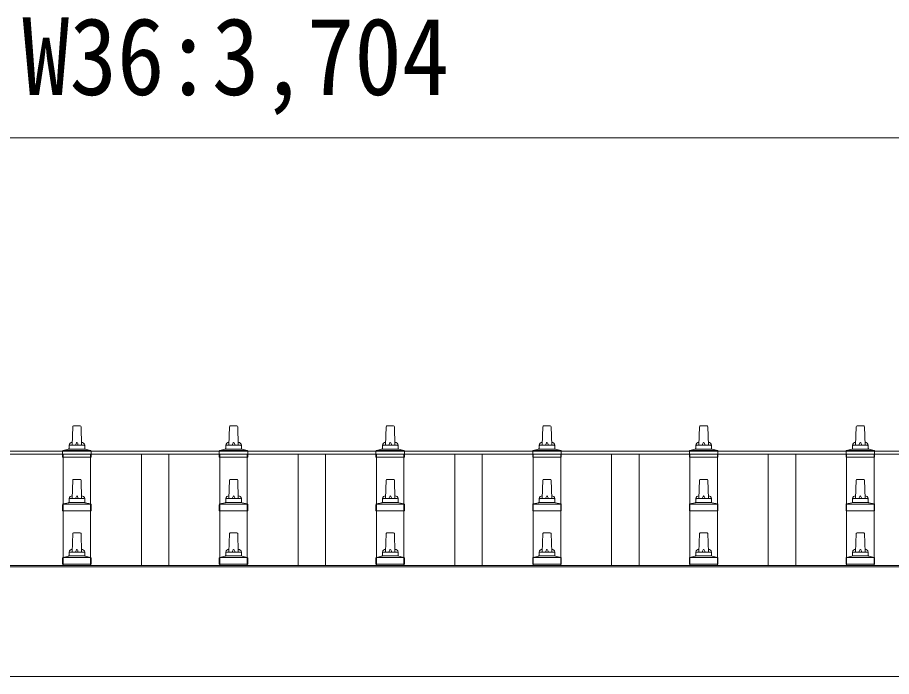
# Model space of a CAD drawing. Units: millimetres, scale not verified. Extents: x -13976 to 14131, y -9754 to 9646.
# Drawn here: x -8283 to -7167, y 2775 to 3617 of the extents above; entities that cross this region are included whole.
import ezdxf
from ezdxf.enums import TextEntityAlignment as Align

# ---------------------------------------------------------------- set-up
doc = ezdxf.new("R2010")
doc.units = ezdxf.units.MM
doc.header["$LTSCALE"] = 50
for name, color, linetype, lineweight in [('0-2_建具', 4, 'Continuous', 9), ('0-5_仕上げ', 5, 'Continuous', 5), ('0-8_外構', 7, 'Continuous', 9)]:
    doc.layers.add(name, color=color, linetype=linetype, lineweight=lineweight)
doc.styles.add('ＭＳ ゴシック', font='')
doc.styles.get('ＭＳ ゴシック').set_extended_font_data('MS Gothic')

msp = doc.modelspace()

# ---------------------------------------------------------------- linework, layer by layer
at = {"layer": '0-2_建具'}
for p, q in [((-9830.01, 3062.78), (-6184.01, 3062.78)), ((-9830.01, 3059.19), (-6184.01, 3059.19)), ((-9828.01, 2916.95), (-6186.01, 2916.95)), ((-9828.01, 2915.06), (-6186.01, 2915.06)), ((-6186.01, 2775.17), (-9828.01, 2775.17))]:
    msp.add_line(p, q, dxfattribs=at)
at = {"layer": '0-5_仕上げ'}
for p, q in [((-8213.01, 3070.57), (-8212.28, 3094.1)), ((-8211.28, 3095.07), (-8202.73, 3095.07)), ((-8201.73, 3094.1), (-8201.01, 3070.57)), ((-8013.01, 3070.57), (-8012.28, 3094.1)), ((-8011.28, 3095.07), (-8002.73, 3095.07)), ((-8001.73, 3094.1), (-8001.01, 3070.57)), ((-7813.01, 3070.57), (-7812.28, 3094.1)), ((-7811.28, 3095.07), (-7802.73, 3095.07)), ((-7801.73, 3094.1), (-7801.01, 3070.57)), ((-7613.01, 3070.57), (-7612.28, 3094.1)), ((-7611.28, 3095.07), (-7602.73, 3095.07)), ((-7601.73, 3094.1), (-7601.01, 3070.57)), ((-7413.01, 3070.57), (-7412.28, 3094.1)), ((-7411.28, 3095.07), (-7402.73, 3095.07)), ((-7401.73, 3094.1), (-7401.01, 3070.57)), ((-7213.01, 3070.57), (-7212.28, 3094.1)), ((-7211.28, 3095.07), (-7202.73, 3095.07)), ((-7201.73, 3094.1), (-7201.01, 3070.57)), ((-8217.01, 3066.36), (-8217.01, 3070.57)), ((-8216.01, 3070.57), (-8198.01, 3070.57)), ((-8197.01, 3066.36), (-8197.01, 3070.57)), ((-8017.01, 3066.36), (-8017.01, 3070.57)), ((-8016.01, 3070.57), (-7998.01, 3070.57)), ((-7997.01, 3066.36), (-7997.01, 3070.57)), ((-7817.01, 3066.36), (-7817.01, 3070.57)), ((-7816.01, 3070.57), (-7798.01, 3070.57)), ((-7797.01, 3066.36), (-7797.01, 3070.57)), ((-7617.01, 3066.36), (-7617.01, 3070.57)), ((-7616.01, 3070.57), (-7598.01, 3070.57)), ((-7597.01, 3066.36), (-7597.01, 3070.57)), ((-7417.01, 3066.36), (-7417.01, 3070.57)), ((-7416.01, 3070.57), (-7398.01, 3070.57)), ((-7397.01, 3066.36), (-7397.01, 3070.57)), ((-7217.01, 3066.36), (-7217.01, 3070.57)), ((-7216.01, 3070.57), (-7198.01, 3070.57)), ((-7197.01, 3066.36), (-7197.01, 3070.57)), ((-8225.26, 3055.07), (-8225.26, 3062.79)), ((-8224.87, 3063.57), (-8189.14, 3063.57)), ((-8224.49, 3063.76), (-8217.77, 3065.39)), ((-8217.39, 3065.57), (-8196.62, 3065.57)), ((-8189.52, 3063.76), (-8196.24, 3065.39)), ((-8188.76, 3055.07), (-8188.76, 3062.79)), ((-8025.26, 3055.07), (-8025.26, 3062.79)), ((-8024.87, 3063.57), (-7989.14, 3063.57)), ((-8024.49, 3063.76), (-8017.77, 3065.39)), ((-8017.39, 3065.57), (-7996.62, 3065.57)), ((-7989.52, 3063.76), (-7996.24, 3065.39)), ((-7988.76, 3055.07), (-7988.76, 3062.79)), ((-7825.26, 3055.07), (-7825.26, 3062.79)), ((-7824.87, 3063.57), (-7789.14, 3063.57)), ((-7824.49, 3063.76), (-7817.77, 3065.39)), ((-7817.39, 3065.57), (-7796.62, 3065.57)), ((-7789.52, 3063.76), (-7796.24, 3065.39)), ((-7788.76, 3055.07), (-7788.76, 3062.79)), ((-7625.26, 3055.07), (-7625.26, 3062.79)), ((-7624.87, 3063.57), (-7589.14, 3063.57)), ((-7624.49, 3063.76), (-7617.77, 3065.39)), ((-7617.39, 3065.57), (-7596.62, 3065.57)), ((-7589.52, 3063.76), (-7596.24, 3065.39)), ((-7588.76, 3055.07), (-7588.76, 3062.79)), ((-7425.26, 3055.07), (-7425.26, 3062.79)), ((-7424.87, 3063.57), (-7389.14, 3063.57)), ((-7424.49, 3063.76), (-7417.77, 3065.39)), ((-7417.39, 3065.57), (-7396.62, 3065.57)), ((-7389.52, 3063.76), (-7396.24, 3065.39)), ((-7388.76, 3055.07), (-7388.76, 3062.79)), ((-7225.26, 3055.07), (-7225.26, 3062.79)), ((-7224.87, 3063.57), (-7189.14, 3063.57)), ((-7224.49, 3063.76), (-7217.77, 3065.39)), ((-7217.39, 3065.57), (-7196.62, 3065.57)), ((-7189.52, 3063.76), (-7196.24, 3065.39)), ((-7188.76, 3055.07), (-7188.76, 3062.79)), ((-8188.76, 3055.07), (-8225.26, 3055.07)), ((-7988.76, 3055.07), (-8025.26, 3055.07)), ((-7788.76, 3055.07), (-7825.26, 3055.07)), ((-7588.76, 3055.07), (-7625.26, 3055.07)), ((-7388.76, 3055.07), (-7425.26, 3055.07)), ((-7188.76, 3055.07), (-7225.26, 3055.07)), ((-8213.01, 3002.31), (-8212.28, 3025.83)), ((-8211.28, 3026.81), (-8202.73, 3026.81)), ((-8201.73, 3025.83), (-8201.01, 3002.31)), ((-8013.01, 3002.31), (-8012.28, 3025.83)), ((-8011.28, 3026.81), (-8002.73, 3026.81)), ((-8001.73, 3025.83), (-8001.01, 3002.31)), ((-7813.01, 3002.31), (-7812.28, 3025.83)), ((-7811.28, 3026.81), (-7802.73, 3026.81)), ((-7801.73, 3025.83), (-7801.01, 3002.31)), ((-7613.01, 3002.31), (-7612.28, 3025.83)), ((-7611.28, 3026.81), (-7602.73, 3026.81)), ((-7601.73, 3025.83), (-7601.01, 3002.31)), ((-7413.01, 3002.31), (-7412.28, 3025.83)), ((-7411.28, 3026.81), (-7402.73, 3026.81)), ((-7401.73, 3025.83), (-7401.01, 3002.31)), ((-7213.01, 3002.31), (-7212.28, 3025.83)), ((-7211.28, 3026.81), (-7202.73, 3026.81)), ((-7201.73, 3025.83), (-7201.01, 3002.31)), ((-8217.01, 2998.09), (-8217.01, 3002.31)), ((-8216.01, 3002.31), (-8198.01, 3002.31)), ((-8197.01, 2998.09), (-8197.01, 3002.31)), ((-8017.01, 2998.09), (-8017.01, 3002.31)), ((-8016.01, 3002.31), (-7998.01, 3002.31)), ((-7997.01, 2998.09), (-7997.01, 3002.31)), ((-7817.01, 2998.09), (-7817.01, 3002.31)), ((-7816.01, 3002.31), (-7798.01, 3002.31)), ((-7797.01, 2998.09), (-7797.01, 3002.31)), ((-7617.01, 2998.09), (-7617.01, 3002.31)), ((-7616.01, 3002.31), (-7598.01, 3002.31)), ((-7597.01, 2998.09), (-7597.01, 3002.31)), ((-7417.01, 2998.09), (-7417.01, 3002.31)), ((-7416.01, 3002.31), (-7398.01, 3002.31)), ((-7397.01, 2998.09), (-7397.01, 3002.31)), ((-7217.01, 2998.09), (-7217.01, 3002.31)), ((-7216.01, 3002.31), (-7198.01, 3002.31)), ((-7197.01, 2998.09), (-7197.01, 3002.31)), ((-8225.26, 2986.81), (-8225.26, 2994.52)), ((-8224.87, 2995.31), (-8189.14, 2995.31)), ((-8224.49, 2995.49), (-8217.77, 2997.12)), ((-8217.39, 2997.31), (-8196.62, 2997.31)), ((-8189.52, 2995.49), (-8196.24, 2997.12)), ((-8188.76, 2986.81), (-8188.76, 2994.52)), ((-8025.26, 2986.81), (-8025.26, 2994.52)), ((-8024.87, 2995.31), (-7989.14, 2995.31)), ((-8024.49, 2995.49), (-8017.77, 2997.12)), ((-8017.39, 2997.31), (-7996.62, 2997.31)), ((-7989.52, 2995.49), (-7996.24, 2997.12)), ((-7988.76, 2986.81), (-7988.76, 2994.52)), ((-7825.26, 2986.81), (-7825.26, 2994.52)), ((-7824.87, 2995.31), (-7789.14, 2995.31)), ((-7824.49, 2995.49), (-7817.77, 2997.12)), ((-7817.39, 2997.31), (-7796.62, 2997.31)), ((-7789.52, 2995.49), (-7796.24, 2997.12)), ((-7788.76, 2986.81), (-7788.76, 2994.52)), ((-7625.26, 2986.81), (-7625.26, 2994.52)), ((-7624.87, 2995.31), (-7589.14, 2995.31)), ((-7624.49, 2995.49), (-7617.77, 2997.12)), ((-7617.39, 2997.31), (-7596.62, 2997.31)), ((-7589.52, 2995.49), (-7596.24, 2997.12)), ((-7588.76, 2986.81), (-7588.76, 2994.52)), ((-7425.26, 2986.81), (-7425.26, 2994.52)), ((-7424.87, 2995.31), (-7389.14, 2995.31)), ((-7424.49, 2995.49), (-7417.77, 2997.12)), ((-7417.39, 2997.31), (-7396.62, 2997.31)), ((-7389.52, 2995.49), (-7396.24, 2997.12)), ((-7388.76, 2986.81), (-7388.76, 2994.52)), ((-7225.26, 2986.81), (-7225.26, 2994.52)), ((-7224.87, 2995.31), (-7189.14, 2995.31)), ((-7224.49, 2995.49), (-7217.77, 2997.12)), ((-7217.39, 2997.31), (-7196.62, 2997.31)), ((-7189.52, 2995.49), (-7196.24, 2997.12)), ((-7188.76, 2986.81), (-7188.76, 2994.52)), ((-8188.76, 2986.81), (-8225.26, 2986.81)), ((-7988.76, 2986.81), (-8025.26, 2986.81)), ((-7788.76, 2986.81), (-7825.26, 2986.81)), ((-7588.76, 2986.81), (-7625.26, 2986.81)), ((-7388.76, 2986.81), (-7425.26, 2986.81)), ((-7188.76, 2986.81), (-7225.26, 2986.81)), ((-8213.01, 2934.04), (-8212.28, 2957.56)), ((-8211.28, 2958.54), (-8202.73, 2958.54)), ((-8201.73, 2957.56), (-8201.01, 2934.04)), ((-8013.01, 2934.04), (-8012.28, 2957.56)), ((-8011.28, 2958.54), (-8002.73, 2958.54)), ((-8001.73, 2957.56), (-8001.01, 2934.04)), ((-7813.01, 2934.04), (-7812.28, 2957.56)), ((-7811.28, 2958.54), (-7802.73, 2958.54)), ((-7801.73, 2957.56), (-7801.01, 2934.04)), ((-7613.01, 2934.04), (-7612.28, 2957.56)), ((-7611.28, 2958.54), (-7602.73, 2958.54)), ((-7601.73, 2957.56), (-7601.01, 2934.04)), ((-7413.01, 2934.04), (-7412.28, 2957.56)), ((-7411.28, 2958.54), (-7402.73, 2958.54)), ((-7401.73, 2957.56), (-7401.01, 2934.04)), ((-7213.01, 2934.04), (-7212.28, 2957.56)), ((-7211.28, 2958.54), (-7202.73, 2958.54)), ((-7201.73, 2957.56), (-7201.01, 2934.04)), ((-8217.01, 2929.83), (-8217.01, 2934.04)), ((-8216.01, 2934.04), (-8198.01, 2934.04)), ((-8197.01, 2929.83), (-8197.01, 2934.04)), ((-8017.01, 2929.83), (-8017.01, 2934.04)), ((-8016.01, 2934.04), (-7998.01, 2934.04)), ((-7997.01, 2929.83), (-7997.01, 2934.04)), ((-7817.01, 2929.83), (-7817.01, 2934.04)), ((-7816.01, 2934.04), (-7798.01, 2934.04)), ((-7797.01, 2929.83), (-7797.01, 2934.04)), ((-7617.01, 2929.83), (-7617.01, 2934.04)), ((-7616.01, 2934.04), (-7598.01, 2934.04)), ((-7597.01, 2929.83), (-7597.01, 2934.04)), ((-7417.01, 2929.83), (-7417.01, 2934.04)), ((-7416.01, 2934.04), (-7398.01, 2934.04)), ((-7397.01, 2929.83), (-7397.01, 2934.04)), ((-7217.01, 2929.83), (-7217.01, 2934.04)), ((-7216.01, 2934.04), (-7198.01, 2934.04)), ((-7197.01, 2929.83), (-7197.01, 2934.04)), ((-8225.26, 2918.54), (-8225.26, 2926.25)), ((-8224.87, 2927.04), (-8189.14, 2927.04)), ((-8224.49, 2927.22), (-8217.77, 2928.85)), ((-8217.39, 2929.04), (-8196.62, 2929.04)), ((-8189.52, 2927.22), (-8196.24, 2928.85)), ((-8188.76, 2918.54), (-8188.76, 2926.25)), ((-8025.26, 2918.54), (-8025.26, 2926.25)), ((-8024.87, 2927.04), (-7989.14, 2927.04)), ((-8024.49, 2927.22), (-8017.77, 2928.85)), ((-8017.39, 2929.04), (-7996.62, 2929.04)), ((-7989.52, 2927.22), (-7996.24, 2928.85)), ((-7988.76, 2918.54), (-7988.76, 2926.25)), ((-7825.26, 2918.54), (-7825.26, 2926.25)), ((-7824.87, 2927.04), (-7789.14, 2927.04)), ((-7824.49, 2927.22), (-7817.77, 2928.85)), ((-7817.39, 2929.04), (-7796.62, 2929.04)), ((-7789.52, 2927.22), (-7796.24, 2928.85)), ((-7788.76, 2918.54), (-7788.76, 2926.25)), ((-7625.26, 2918.54), (-7625.26, 2926.25)), ((-7624.87, 2927.04), (-7589.14, 2927.04)), ((-7624.49, 2927.22), (-7617.77, 2928.85)), ((-7617.39, 2929.04), (-7596.62, 2929.04)), ((-7589.52, 2927.22), (-7596.24, 2928.85)), ((-7588.76, 2918.54), (-7588.76, 2926.25)), ((-7425.26, 2918.54), (-7425.26, 2926.25)), ((-7424.87, 2927.04), (-7389.14, 2927.04)), ((-7424.49, 2927.22), (-7417.77, 2928.85)), ((-7417.39, 2929.04), (-7396.62, 2929.04)), ((-7389.52, 2927.22), (-7396.24, 2928.85)), ((-7388.76, 2918.54), (-7388.76, 2926.25)), ((-7225.26, 2918.54), (-7225.26, 2926.25)), ((-7224.87, 2927.04), (-7189.14, 2927.04)), ((-7224.49, 2927.22), (-7217.77, 2928.85)), ((-7217.39, 2929.04), (-7196.62, 2929.04)), ((-7189.52, 2927.22), (-7196.24, 2928.85)), ((-7188.76, 2918.54), (-7188.76, 2926.25)), ((-8188.76, 2918.54), (-8225.26, 2918.54)), ((-7988.76, 2918.54), (-8025.26, 2918.54)), ((-7788.76, 2918.54), (-7825.26, 2918.54)), ((-7588.76, 2918.54), (-7625.26, 2918.54)), ((-7388.76, 2918.54), (-7425.26, 2918.54)), ((-7188.76, 2918.54), (-7225.26, 2918.54))]:
    msp.add_line(p, q, dxfattribs=at)
at = {"layer": '0-5_仕上げ', "color": 4, "lineweight": 9}
for p, q in [((-8224.51, 2916.95), (-8224.51, 3059.19)), ((-8189.51, 2916.95), (-8189.51, 3059.19)), ((-8124.51, 2916.95), (-8124.51, 3059.19)), ((-8089.51, 2916.95), (-8089.51, 3059.19)), ((-8024.51, 2916.95), (-8024.51, 3059.19)), ((-7989.51, 2916.95), (-7989.51, 3059.19)), ((-7924.51, 2916.95), (-7924.51, 3059.19)), ((-7889.51, 2916.95), (-7889.51, 3059.19)), ((-7824.51, 2916.95), (-7824.51, 3059.19)), ((-7789.51, 2916.95), (-7789.51, 3059.19)), ((-7724.51, 2916.95), (-7724.51, 3059.19)), ((-7689.51, 2916.95), (-7689.51, 3059.19)), ((-7624.51, 2916.95), (-7624.51, 3059.19)), ((-7589.51, 2916.95), (-7589.51, 3059.19)), ((-7524.51, 2916.95), (-7524.51, 3059.19)), ((-7489.51, 2916.95), (-7489.51, 3059.19)), ((-7424.51, 2916.95), (-7424.51, 3059.19)), ((-7389.51, 2916.95), (-7389.51, 3059.19)), ((-7324.51, 2916.95), (-7324.51, 3059.19)), ((-7289.51, 2916.95), (-7289.51, 3059.19)), ((-7224.51, 2916.95), (-7224.51, 3059.19)), ((-7189.51, 2916.95), (-7189.51, 3059.19))]:
    msp.add_line(p, q, dxfattribs=at)
at = {"layer": '0-5_仕上げ'}
for centre, radius, start, end in [((-8211.28, 3094.07), 1, 90, 178.60509), ((-8202.73, 3094.07), 1, 1.39491, 90), ((-8011.28, 3094.07), 1, 90, 178.60509), ((-8002.73, 3094.07), 1, 1.39491, 90), ((-7811.28, 3094.07), 1, 90, 178.60509), ((-7802.73, 3094.07), 1, 1.39491, 90), ((-7611.28, 3094.07), 1, 90, 178.60509), ((-7602.73, 3094.07), 1, 1.39491, 90), ((-7411.28, 3094.07), 1, 90, 178.60509), ((-7402.73, 3094.07), 1, 1.39491, 90), ((-7211.28, 3094.07), 1, 90, 178.60509), ((-7202.73, 3094.07), 1, 1.39491, 90), ((-8212.92, 3069.94), 4.13, 90, 171.17633), ((-8216.01, 3069.57), 1, 90, 180), ((-8203.67, 3070.57), 4.83, 133.60282, 180), ((-8210.34, 3070.57), 4.83, 0, 46.39718), ((-8201.09, 3069.94), 4.13, 8.82367, 90), ((-8198.01, 3069.57), 1, 0, 90), ((-8012.92, 3069.94), 4.13, 90, 171.17633), ((-8016.01, 3069.57), 1, 90, 180), ((-8003.67, 3070.57), 4.83, 133.60282, 180), ((-8010.34, 3070.57), 4.83, 0, 46.39718), ((-8001.09, 3069.94), 4.13, 8.82367, 90), ((-7998.01, 3069.57), 1, 0, 90), ((-7812.92, 3069.94), 4.13, 90, 171.17633), ((-7816.01, 3069.57), 1, 90, 180), ((-7803.67, 3070.57), 4.83, 133.60282, 180), ((-7810.34, 3070.57), 4.83, 0, 46.39718), ((-7801.09, 3069.94), 4.13, 8.82367, 90), ((-7798.01, 3069.57), 1, 0, 90), ((-7612.92, 3069.94), 4.13, 90, 171.17633), ((-7616.01, 3069.57), 1, 90, 180), ((-7603.67, 3070.57), 4.83, 133.60282, 180), ((-7610.34, 3070.57), 4.83, 0, 46.39718), ((-7601.09, 3069.94), 4.13, 8.82367, 90), ((-7598.01, 3069.57), 1, 0, 90), ((-7412.92, 3069.94), 4.13, 90, 171.17633), ((-7416.01, 3069.57), 1, 90, 180), ((-7403.67, 3070.57), 4.83, 133.60282, 180), ((-7410.34, 3070.57), 4.83, 0, 46.39718), ((-7401.09, 3069.94), 4.13, 8.82367, 90), ((-7398.01, 3069.57), 1, 0, 90), ((-7212.92, 3069.94), 4.13, 90, 171.17633), ((-7216.01, 3069.57), 1, 90, 180), ((-7203.67, 3070.57), 4.83, 133.60282, 180), ((-7210.34, 3070.57), 4.83, 0, 46.39718), ((-7201.09, 3069.94), 4.13, 8.82367, 90), ((-7198.01, 3069.57), 1, 0, 90), ((-8224.26, 3062.79), 1, 103.62699, 180), ((-8218.01, 3066.36), 1, 283.62699, 0), ((-8196.01, 3066.36), 1, 180, 256.37301), ((-8189.76, 3062.79), 1, 0, 76.37301), ((-8024.26, 3062.79), 1, 103.62699, 180), ((-8018.01, 3066.36), 1, 283.62699, 0), ((-7996.01, 3066.36), 1, 180, 256.37301), ((-7989.76, 3062.79), 1, 0, 76.37301), ((-7824.26, 3062.79), 1, 103.62699, 180), ((-7818.01, 3066.36), 1, 283.62699, 0), ((-7796.01, 3066.36), 1, 180, 256.37301), ((-7789.76, 3062.79), 1, 0, 76.37301), ((-7624.26, 3062.79), 1, 103.62699, 180), ((-7618.01, 3066.36), 1, 283.62699, 0), ((-7596.01, 3066.36), 1, 180, 256.37301), ((-7589.76, 3062.79), 1, 0, 76.37301), ((-7424.26, 3062.79), 1, 103.62699, 180), ((-7418.01, 3066.36), 1, 283.62699, 0), ((-7396.01, 3066.36), 1, 180, 256.37301), ((-7389.76, 3062.79), 1, 0, 76.37301), ((-7224.26, 3062.79), 1, 103.62699, 180), ((-7218.01, 3066.36), 1, 283.62699, 0), ((-7196.01, 3066.36), 1, 180, 256.37301), ((-7189.76, 3062.79), 1, 0, 76.37301), ((-8211.28, 3025.81), 1, 90, 178.60509), ((-8202.73, 3025.81), 1, 1.39491, 90), ((-8011.28, 3025.81), 1, 90, 178.60509), ((-8002.73, 3025.81), 1, 1.39491, 90), ((-7811.28, 3025.81), 1, 90, 178.60509), ((-7802.73, 3025.81), 1, 1.39491, 90), ((-7611.28, 3025.81), 1, 90, 178.60509), ((-7602.73, 3025.81), 1, 1.39491, 90), ((-7411.28, 3025.81), 1, 90, 178.60509), ((-7402.73, 3025.81), 1, 1.39491, 90), ((-7211.28, 3025.81), 1, 90, 178.60509), ((-7202.73, 3025.81), 1, 1.39491, 90), ((-8212.92, 3001.67), 4.13, 90, 171.17633), ((-8216.01, 3001.31), 1, 90, 180), ((-8203.67, 3002.31), 4.83, 133.60282, 180), ((-8210.34, 3002.31), 4.83, 0, 46.39718), ((-8201.09, 3001.67), 4.13, 8.82367, 90), ((-8198.01, 3001.31), 1, 0, 90), ((-8012.92, 3001.67), 4.13, 90, 171.17633), ((-8016.01, 3001.31), 1, 90, 180), ((-8003.67, 3002.31), 4.83, 133.60282, 180), ((-8010.34, 3002.31), 4.83, 0, 46.39718), ((-8001.09, 3001.67), 4.13, 8.82367, 90), ((-7998.01, 3001.31), 1, 0, 90), ((-7812.92, 3001.67), 4.13, 90, 171.17633), ((-7816.01, 3001.31), 1, 90, 180), ((-7803.67, 3002.31), 4.83, 133.60282, 180), ((-7810.34, 3002.31), 4.83, 0, 46.39718), ((-7801.09, 3001.67), 4.13, 8.82367, 90), ((-7798.01, 3001.31), 1, 0, 90), ((-7612.92, 3001.67), 4.13, 90, 171.17633), ((-7616.01, 3001.31), 1, 90, 180), ((-7603.67, 3002.31), 4.83, 133.60282, 180), ((-7610.34, 3002.31), 4.83, 0, 46.39718), ((-7601.09, 3001.67), 4.13, 8.82367, 90), ((-7598.01, 3001.31), 1, 0, 90), ((-7412.92, 3001.67), 4.13, 90, 171.17633), ((-7416.01, 3001.31), 1, 90, 180), ((-7403.67, 3002.31), 4.83, 133.60282, 180), ((-7410.34, 3002.31), 4.83, 0, 46.39718), ((-7401.09, 3001.67), 4.13, 8.82367, 90), ((-7398.01, 3001.31), 1, 0, 90), ((-7212.92, 3001.67), 4.13, 90, 171.17633), ((-7216.01, 3001.31), 1, 90, 180), ((-7203.67, 3002.31), 4.83, 133.60282, 180), ((-7210.34, 3002.31), 4.83, 0, 46.39718), ((-7201.09, 3001.67), 4.13, 8.82367, 90), ((-7198.01, 3001.31), 1, 0, 90), ((-8224.26, 2994.52), 1, 103.62699, 180), ((-8218.01, 2998.09), 1, 283.62699, 0), ((-8196.01, 2998.09), 1, 180, 256.37301), ((-8189.76, 2994.52), 1, 0, 76.37301), ((-8024.26, 2994.52), 1, 103.62699, 180), ((-8018.01, 2998.09), 1, 283.62699, 0), ((-7996.01, 2998.09), 1, 180, 256.37301), ((-7989.76, 2994.52), 1, 0, 76.37301), ((-7824.26, 2994.52), 1, 103.62699, 180), ((-7818.01, 2998.09), 1, 283.62699, 0), ((-7796.01, 2998.09), 1, 180, 256.37301), ((-7789.76, 2994.52), 1, 0, 76.37301), ((-7624.26, 2994.52), 1, 103.62699, 180), ((-7618.01, 2998.09), 1, 283.62699, 0), ((-7596.01, 2998.09), 1, 180, 256.37301), ((-7589.76, 2994.52), 1, 0, 76.37301), ((-7424.26, 2994.52), 1, 103.62699, 180), ((-7418.01, 2998.09), 1, 283.62699, 0), ((-7396.01, 2998.09), 1, 180, 256.37301), ((-7389.76, 2994.52), 1, 0, 76.37301), ((-7224.26, 2994.52), 1, 103.62699, 180), ((-7218.01, 2998.09), 1, 283.62699, 0), ((-7196.01, 2998.09), 1, 180, 256.37301), ((-7189.76, 2994.52), 1, 0, 76.37301), ((-8211.28, 2957.54), 1, 90, 178.60509), ((-8202.73, 2957.54), 1, 1.39491, 90), ((-8011.28, 2957.54), 1, 90, 178.60509), ((-8002.73, 2957.54), 1, 1.39491, 90), ((-7811.28, 2957.54), 1, 90, 178.60509), ((-7802.73, 2957.54), 1, 1.39491, 90), ((-7611.28, 2957.54), 1, 90, 178.60509), ((-7602.73, 2957.54), 1, 1.39491, 90), ((-7411.28, 2957.54), 1, 90, 178.60509), ((-7402.73, 2957.54), 1, 1.39491, 90), ((-7211.28, 2957.54), 1, 90, 178.60509), ((-7202.73, 2957.54), 1, 1.39491, 90), ((-8212.92, 2933.41), 4.13, 90, 171.17633), ((-8216.01, 2933.04), 1, 90, 180), ((-8203.67, 2934.04), 4.83, 133.60282, 180), ((-8210.34, 2934.04), 4.83, 0, 46.39718), ((-8201.09, 2933.41), 4.13, 8.82367, 90), ((-8198.01, 2933.04), 1, 0, 90), ((-8012.92, 2933.41), 4.13, 90, 171.17633), ((-8016.01, 2933.04), 1, 90, 180), ((-8003.67, 2934.04), 4.83, 133.60282, 180), ((-8010.34, 2934.04), 4.83, 0, 46.39718), ((-8001.09, 2933.41), 4.13, 8.82367, 90), ((-7998.01, 2933.04), 1, 0, 90), ((-7812.92, 2933.41), 4.13, 90, 171.17633), ((-7816.01, 2933.04), 1, 90, 180), ((-7803.67, 2934.04), 4.83, 133.60282, 180), ((-7810.34, 2934.04), 4.83, 0, 46.39718), ((-7801.09, 2933.41), 4.13, 8.82367, 90), ((-7798.01, 2933.04), 1, 0, 90), ((-7612.92, 2933.41), 4.13, 90, 171.17633), ((-7616.01, 2933.04), 1, 90, 180), ((-7603.67, 2934.04), 4.83, 133.60282, 180), ((-7610.34, 2934.04), 4.83, 0, 46.39718), ((-7601.09, 2933.41), 4.13, 8.82367, 90), ((-7598.01, 2933.04), 1, 0, 90), ((-7412.92, 2933.41), 4.13, 90, 171.17633), ((-7416.01, 2933.04), 1, 90, 180), ((-7403.67, 2934.04), 4.83, 133.60282, 180), ((-7410.34, 2934.04), 4.83, 0, 46.39718), ((-7401.09, 2933.41), 4.13, 8.82367, 90), ((-7398.01, 2933.04), 1, 0, 90), ((-7212.92, 2933.41), 4.13, 90, 171.17633), ((-7216.01, 2933.04), 1, 90, 180), ((-7203.67, 2934.04), 4.83, 133.60282, 180), ((-7210.34, 2934.04), 4.83, 0, 46.39718), ((-7201.09, 2933.41), 4.13, 8.82367, 90), ((-7198.01, 2933.04), 1, 0, 90), ((-8224.26, 2926.25), 1, 103.62699, 180), ((-8218.01, 2929.83), 1, 283.62699, 0), ((-8196.01, 2929.83), 1, 180, 256.37301), ((-8189.76, 2926.25), 1, 0, 76.37301), ((-8024.26, 2926.25), 1, 103.62699, 180), ((-8018.01, 2929.83), 1, 283.62699, 0), ((-7996.01, 2929.83), 1, 180, 256.37301), ((-7989.76, 2926.25), 1, 0, 76.37301), ((-7824.26, 2926.25), 1, 103.62699, 180), ((-7818.01, 2929.83), 1, 283.62699, 0), ((-7796.01, 2929.83), 1, 180, 256.37301), ((-7789.76, 2926.25), 1, 0, 76.37301), ((-7624.26, 2926.25), 1, 103.62699, 180), ((-7618.01, 2929.83), 1, 283.62699, 0), ((-7596.01, 2929.83), 1, 180, 256.37301), ((-7589.76, 2926.25), 1, 0, 76.37301), ((-7424.26, 2926.25), 1, 103.62699, 180), ((-7418.01, 2929.83), 1, 283.62699, 0), ((-7396.01, 2929.83), 1, 180, 256.37301), ((-7389.76, 2926.25), 1, 0, 76.37301), ((-7224.26, 2926.25), 1, 103.62699, 180), ((-7218.01, 2929.83), 1, 283.62699, 0), ((-7196.01, 2929.83), 1, 180, 256.37301), ((-7189.76, 2926.25), 1, 0, 76.37301)]:
    msp.add_arc(centre, radius, start, end, dxfattribs=at)
at = {"layer": '0-8_外構', "color": 6}
msp.add_line((-9859.01, 3462.89), (-6155.01, 3462.89), dxfattribs=at)

# ---------------------------------------------------------------- texts
at = {"layer": '0-8_外構', "style": 'ＭＳ ゴシック', "width": 0.9}
msp.add_text('W36:3,704', height=98.97, dxfattribs=at).set_placement((-8277.01, 3487.89), align=Align.BOTTOM_LEFT)

doc.saveas('drawing.dxf')
